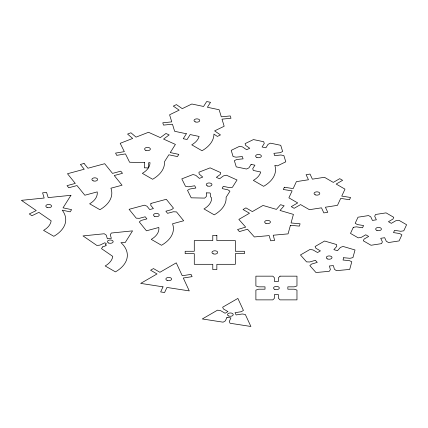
<?xml version="1.0" encoding="UTF-8"?>
<svg xmlns="http://www.w3.org/2000/svg" width="428" height="428" viewBox="0 0 428 428"><rect width="100%" height="100%" fill="white"/><g stroke="black" fill="none" stroke-linecap="round" stroke-linejoin="round"><path stroke-width="0.64" d="M144.637 162.554L144.316 167.819L148.382 167.899L148.698 162.635L150.009 162.661A26.14 15.092 0 0 1 142.353 173.345L152.619 179.273A40.66 23.476 0 0 0 164.496 161.72L168.873 154.781L177.443 156.584L178.829 154.374L170.264 152.577L175.405 144.418L163.555 139.068L169.167 134.922L165.968 133.477L160.35 137.623L148.5 132.279L136.034 137.137L130.931 132.771L127.56 134.082L132.664 138.447L120.193 143.305L124.339 151.651L115.571 153.101L116.694 155.359L125.463 153.903L129.604 162.249L144.637 162.554M206.564 192.862L206.339 196.554L204.675 198.094L191.214 197.822L187.507 190.348L189.69 189.042L195.837 188.026L194.719 185.768L188.566 186.785L185.517 186.346L181.804 178.872L192.969 174.528L195.794 175.32L199.373 178.385L202.744 177.069L199.164 174.009L198.945 172.2L210.111 167.851L220.725 172.639L220.286 174.437L216.349 177.347L219.553 178.792L223.491 175.881L226.407 175.202L237.016 179.985L232.409 187.293L229.312 187.608L223.304 186.346L222.175 188.133L222.63 188.7L227.926 189.813L229.943 191.204L226.107 197.292A40.66 23.476 0 0 1 214.23 214.845L203.963 208.918A26.14 15.092 0 0 0 211.614 197.95L210.405 196.634L210.565 193.996A26.14 15.092 0 0 0 209.945 192.932L206.564 192.862M150.966 203.418L150.693 205.226L153.395 208.575L149.709 209.565L147.007 206.221L144.434 205.178L129.085 209.308L136.243 218.168L139.373 218.328L145.172 216.766L146.89 218.895L141.096 220.457L139.287 221.945L146.446 230.804L158.815 227.471A26.14 15.092 0 0 1 151.245 239.354L161.511 245.281A40.66 23.476 0 0 0 172.527 223.78L183.671 220.778L176.518 211.919L173.383 211.764L167.583 213.326L165.866 211.197L171.665 209.634L173.468 208.147L166.31 199.288L150.966 203.418M290.425 225.294L288.076 233.87L273.219 235.223L274.648 240.424L270.63 240.793L269.207 235.593L254.35 236.952L247.523 229.215L239.396 231.607L237.551 229.515L245.677 227.124L238.851 219.387L249.487 213.246L243.034 209.527L245.913 207.864L252.359 211.587L262.995 205.451L276.392 209.388L280.533 204.696L284.155 205.766L280.019 210.458L293.415 214.396L291.061 222.972L300.071 223.796L299.434 226.118L290.425 225.294M343.668 257.72L343.031 260.037L349.35 260.615L351.795 261.759L349.687 269.437L336.387 270.656L334.407 269.244L333.407 265.595L329.389 265.965L330.389 269.613L329.266 271.304L315.966 272.524L309.851 265.595L311.563 264.071L317.26 262.396L315.415 260.304L309.717 261.979L306.576 261.888L300.461 254.96L309.984 249.46L313.023 249.931L317.544 252.541L320.422 250.883L315.896 248.272L315.083 246.517L324.606 241.018L336.606 244.549L336.766 246.362L333.867 249.652L337.489 250.717L340.394 247.427L343.026 246.437L355.026 249.968L352.918 257.645L349.986 258.298L343.668 257.72M163.02 286.846L160.661 291.928L164.587 292.538L166.947 287.45L189.278 290.906L183.296 278.013L192.108 276.649L191.054 274.38L182.242 275.744L176.261 262.851L159.911 272.288L153.465 268.565L150.586 270.229L157.039 273.952L140.689 283.39L163.02 286.846M284.358 187.234L283.304 189.502L292.115 190.867L288.879 197.832L297.711 202.931L291.265 206.654L294.138 208.313L300.584 204.589L309.417 209.688L321.481 207.821L323.841 212.909L327.768 212.299L325.408 207.216L337.473 205.349L340.704 198.383L349.515 199.748L350.564 197.479L341.758 196.115L344.989 189.149L336.157 184.051L342.609 180.327L339.73 178.669L333.284 182.392L324.451 177.294L312.387 179.161L310.027 174.073L306.1 174.683L308.46 179.765L296.395 181.633L293.164 188.598L284.358 187.234M226.99 317.33L225.337 320.898L223.111 322.177L202.3 318.962L217.536 310.161L220.575 310.632L225.096 313.243L227.974 311.584L223.448 308.973L222.635 307.218L237.872 298.423L243.446 310.439L241.226 311.723L235.047 312.681L236.101 314.944L242.275 313.992L245.314 314.462L250.894 326.478L230.077 323.258L229.264 321.503L230.922 317.934L226.99 317.33M353.319 227.316L350.489 233.404L358.209 237.861L361.248 237.39L365.769 234.779L368.647 236.438L364.121 239.049L363.308 240.804L371.028 245.26L381.573 243.628L382.386 241.874L380.733 238.305L384.66 237.701L386.313 241.269L388.538 242.548L399.083 240.921L401.908 234.833L399.682 233.549L393.509 232.591L394.557 230.323L400.736 231.281L403.775 230.81L406.6 224.721L398.88 220.265L395.841 220.736L391.32 223.346L388.447 221.688L392.968 219.077L393.781 217.322L386.061 212.866L375.517 214.498L374.703 216.252L376.362 219.815L372.435 220.425L370.776 216.857L368.556 215.573L358.011 217.205L355.181 223.293L357.407 224.577L363.586 225.535L362.532 227.798L356.353 226.845L353.319 227.316M70.941 195.296L63.034 207.842L71.604 209.64L70.213 211.849L62.226 210.169A40.66 23.476 0 0 1 53.826 236.31L43.56 230.382A26.14 15.092 0 0 0 51.146 220.805L38.873 212.363L31.886 215.749L29.275 213.952L36.262 210.565L21.4 200.341L44.17 198.025L42.586 192.841L46.588 192.429L48.171 197.618L70.941 195.296M102.57 246.924L101.495 248.631L112.757 256.377A26.14 15.092 0 0 1 105.17 265.954L115.437 271.882A40.66 23.476 0 0 0 120.937 242.633L125.185 242.558L132.552 230.869L111.334 233.03L110.258 234.737L111.366 238.369L107.364 238.781L106.251 235.143L104.229 233.752L83.011 235.914L96.862 245.442L99.959 245.126L104.86 242.751L106.47 243.858C102.747 245.72 110.467 244.313 102.57 246.924M186.373 133.761L183.254 138.709L187.073 139.512L190.193 134.569L199.106 136.441A26.14 15.092 0 0 1 191.749 144.825L202.016 150.752A40.66 23.476 0 0 0 213.925 134.071L217.354 136.43L220.474 134.922L214.61 130.888L224.176 126.255L222.009 119.155L230.986 118.24L230.28 115.929L221.303 116.839L219.131 109.739L207.398 107.273L210.517 102.324L206.697 101.522L203.578 106.47L191.84 104.004L182.275 108.637L176.411 104.609L173.297 106.117L179.161 110.151L169.59 114.784L171.762 121.884L162.779 122.799L163.485 125.11L172.468 124.195L174.635 131.294L186.373 133.761M251.102 164.384L248.914 167.856L246.507 169.023L236.245 166.867L234.351 160.661L236.759 159.494L243.061 158.852L242.355 156.541L236.053 157.183L233.1 156.562L231.2 150.356L239.568 146.301L242.521 146.922L246.63 149.752L249.749 148.243L245.635 145.413L245.089 143.626L253.451 139.576L263.712 141.732L264.258 143.519L262.07 146.991L265.89 147.794L268.078 144.322L270.485 143.155L280.741 145.311L282.64 151.517L280.233 152.684L273.931 153.326L274.637 155.637L280.939 154.995L283.892 155.615L285.786 161.827L277.424 165.877L274.819 165.326A40.66 23.476 0 0 1 263.632 186.324L253.36 180.397A26.14 15.092 0 0 0 260.716 172.008L253.28 170.446L252.734 168.659L254.922 165.187L251.102 164.384M280.035 276.162L278.462 277.735L278.462 281.426L274.396 281.426L274.396 277.735L272.823 276.162L255.891 276.162L255.891 285.936L258.614 286.846L265.012 286.846L265.012 289.194L258.614 289.194L255.891 290.098L255.891 299.873L272.823 299.873L274.396 298.305L274.396 294.608L278.462 294.608L278.462 298.305L280.035 299.873L296.968 299.873L296.968 290.098L294.245 289.194L287.846 289.194L287.846 286.846L294.245 286.846L296.968 285.936L296.968 276.162L280.035 276.162M84.075 163.459L80.394 164.454L84.246 169.226L67.474 173.741L75.296 183.419L67.03 185.645L68.748 187.774L77.013 185.549L84.835 195.232L97.204 191.899A26.14 15.092 0 0 1 89.634 203.781L99.901 209.709A40.66 23.476 0 0 0 110.916 188.208L122.06 185.212L114.239 175.528L122.504 173.303L120.787 171.173L112.521 173.399L104.7 163.715L87.933 168.231L84.075 163.459M216.852 235.325L212.786 235.325L212.786 240.59L194.28 240.59L194.28 251.273L185.164 251.273L185.164 253.622L194.28 253.622L194.28 264.306L212.786 264.306L212.786 269.57L216.852 269.57L216.852 264.306L235.357 264.306L235.357 253.622L244.474 253.622L244.474 251.273L235.357 251.273L235.357 240.59L216.852 240.59L216.852 235.325M195.275 121.894A2.873 1.659 0 0 0 199.753 120.637A2.873 1.659 0 0 0 195.628 119.027A2.873 1.659 0 0 0 195.275 121.894M256.886 157.467A2.873 1.659 0 0 0 261.364 156.209A2.873 1.659 0 0 0 257.239 154.594A2.873 1.659 0 0 0 256.886 157.467M315.324 194.868A2.873 1.659 0 0 0 319.802 193.611A2.873 1.659 0 0 0 315.677 191.995A2.873 1.659 0 0 0 315.324 194.868M376.934 230.435A2.873 1.659 0 0 0 381.412 229.178A2.873 1.659 0 0 0 377.287 227.568A2.873 1.659 0 0 0 376.934 230.435M145.873 150.41A2.873 1.659 0 0 0 150.356 149.158A2.873 1.659 0 0 0 146.232 147.542A2.873 1.659 0 0 0 145.873 150.41M207.484 185.982A2.873 1.659 0 0 0 211.967 184.725A2.873 1.659 0 0 0 207.842 183.114A2.873 1.659 0 0 0 207.484 185.982M265.927 223.384A2.873 1.659 0 0 0 270.405 222.127A2.873 1.659 0 0 0 266.28 220.516A2.873 1.659 0 0 0 265.927 223.384M327.538 258.956A2.873 1.659 0 0 0 332.016 257.699A2.873 1.659 0 0 0 327.891 256.088A2.873 1.659 0 0 0 327.538 258.956M93.154 180.851A2.873 1.659 0 0 0 97.638 179.594A2.873 1.659 0 0 0 93.513 177.984A2.873 1.659 0 0 0 93.154 180.851M154.77 216.418A2.873 1.659 0 0 0 159.248 215.166A2.873 1.659 0 0 0 155.123 213.551A2.873 1.659 0 0 0 154.77 216.418M213.208 253.82A2.873 1.659 0 0 0 217.686 252.568A2.873 1.659 0 0 0 213.561 250.952A2.873 1.659 0 0 0 213.208 253.82M274.819 289.392A2.873 1.659 0 0 0 279.297 288.135A2.873 1.659 0 0 0 275.172 286.525A2.873 1.659 0 0 0 274.819 289.392M47.08 207.452A2.873 1.659 0 0 0 51.558 206.194A2.873 1.659 0 0 0 47.438 204.584A2.873 1.659 0 0 0 47.08 207.452M108.691 243.024A2.873 1.659 0 0 0 113.169 241.767A2.873 1.659 0 0 0 109.049 240.156A2.873 1.659 0 0 0 108.691 243.024M167.134 280.426A2.873 1.659 0 0 0 171.612 279.168A2.873 1.659 0 0 0 167.487 277.558A2.873 1.659 0 0 0 167.134 280.426M228.745 315.992A2.873 1.659 0 0 0 233.223 314.74A2.873 1.659 0 0 0 229.098 313.125A2.873 1.659 0 0 0 228.745 315.992"/></g></svg>
